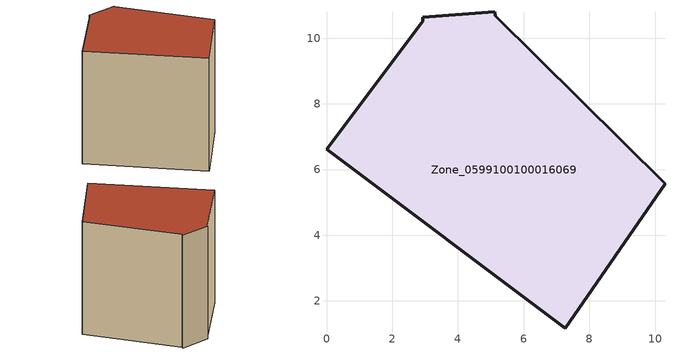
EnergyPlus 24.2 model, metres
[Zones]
Zone_0599100100016069
 floor ground (C_G): 0,6.62 2.93,10.52 2.93,10.64 5.12,10.8 5.13,10.69 10.3,5.56 7.28,1.17 z0
 wall outside (C_F): 7.28,1.17 10.3,5.56 5.13,10.69 5.12,10.8 2.93,10.64 2.93,10.52 0,6.62 7.28,1.17 z0:9.38
 roof outside (C_R): 2.93,10.64 2.93,10.52 0,6.62 7.28,1.17 10.3,5.56 5.13,10.69 5.12,10.8 z9.38
[BUILDING]
Pand.0599100100016069: North Axis=0; Terrain=City; Loads Convergence Tolerance Value=0.04; Temperature Convergence Tolerance Value=0.4; Solar Distribution=FullExterior; Maximum Number of Warmup Days=25; Minimum Number of Warmup Days=1
[Site:Location]
Rotterdam.The.Hague.AP_ZH_NLD Design_Conditions: Latitude=51.96; Longitude=4.45; Time Zone=1; Elevation=-4.5
[SITE:GROUNDTEMPERATURE:BUILDINGSURFACE]
18, 18, 18, 18, 18, 18, 18, 18, 18, 18, 18, 18
[MATERIAL] Thermal Absorptance=0.9; Solar Absorptance=0.7; Visible Absorptance=0.7
Name | Roughness | Thickness | Conductivity | Density | Specific Heat
G.TC.2015-2018 | MediumSmooth | 0.15 | 0.0428571 | 540 | 1210
F.TC.2015-2018 | Rough | 0.3 | 0.0666667 | 1920 | 840
R.TC.2015-2018 | MediumRough | 0.2 | 0.0333333 | 1500 | 1000
[CONSTRUCTION]
C_G: G.TC.2015-2018
C_F: F.TC.2015-2018
C_R: R.TC.2015-2018
[ZONE]
Zone_0599100100016069: Type=1; Multiplier=1; Ceiling Height=Autocalculate; Volume=Autocalculate; Floor Area=autocalculate; Part of Total Floor Area=Yes
[ZONEINFILTRATION:DESIGNFLOWRATE]
Infil_Zone_0599100100016069: Zone or ZoneList or Space or SpaceList=Zone_0599100100016069; Schedule=AlwaysOn; Design Flow Rate Calculation Method=Flow/Area; Flow Rate per Floor Area=0.0015; Constant Term Coefficient=1; Temperature Term Coefficient=0; Velocity Term Coefficient=0; Velocity Squared Term Coefficient=0
[HVACTEMPLATE:ZONE:IDEALLOADSAIRSYSTEM]
Zone_0599100100016069: Maximum Heating Supply Air Temperature=50; Minimum Cooling Supply Air Temperature=13; Maximum Heating Supply Air Humidity Ratio=0.0156; Minimum Cooling Supply Air Humidity Ratio=0.0077; Heating Limit=NoLimit; Cooling Limit=NoLimit; Dehumidification Control Type=ConstantSensibleHeatRatio; Cooling Sensible Heat Ratio=0.7; Dehumidification Setpoint=60; Humidification Control Type=None; Humidification Setpoint=30; Outdoor Air Method=None; Outdoor Air Flow Rate per Person=0.00944; Outdoor Air Flow Rate per Zone Floor Area=0; Outdoor Air Flow Rate per Zone=0; Demand Controlled Ventilation Type=None; Outdoor Air Economizer Type=NoEconomizer; Heat Recovery Type=None; Sensible Heat Recovery Effectiveness=0.7; Latent Heat Recovery Effectiveness=0.65
[ZONECONTROL:THERMOSTAT]
ThermostatControl_Zone_0599100100016069: Zone or ZoneList=Zone_0599100100016069; Control Type Schedule=DualSetpointControlType; Control 1=Thermostat_Zone_0599100100016069; Temperature Difference Between Cutout And Setpoint=0
[THERMOSTATSETPOINT:DUALSETPOINT]
Thermostat_Zone_0599100100016069: Heating Setpoint Temperature Schedule=HeatingSetpoint_Zone_0599100100016069; Cooling Setpoint Temperature Schedule=CoolingSetpoint_Zone_0599100100016069
[SCHEDULE:COMPACT]
HeatingSetpoint_Zone_0599100100016069: Through: 12/31, For: AllDays, Until: 24:00, 21
CoolingSetpoint_Zone_0599100100016069: Through: 12/31, For: AllDays, Until: 24:00, 24
DualSetpointControlType: Through: 12/31, For: AllDays, Until: 24:00, 4
AlwaysOn: Through: 12/31, For: AllDays, Until: 24:00, 1
